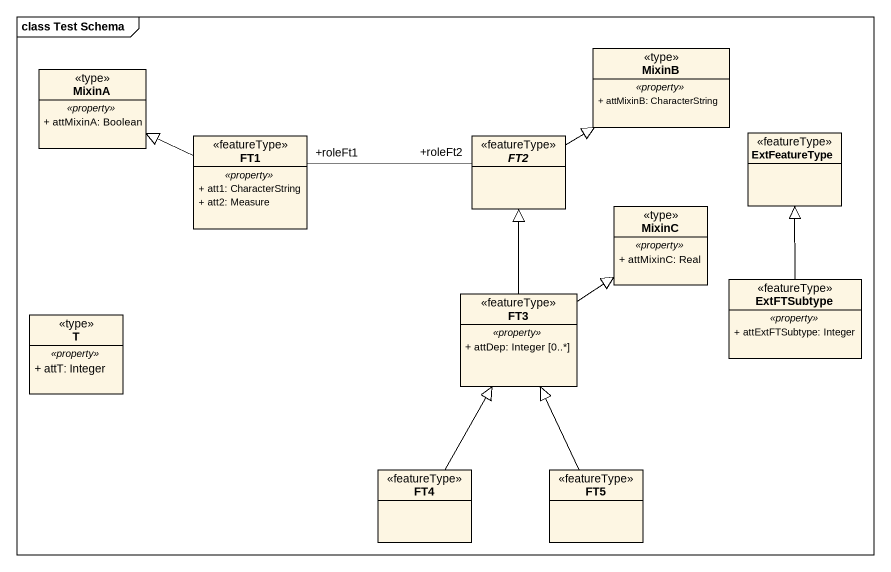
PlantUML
@startuml
mainframe class Test Schema
hide circle
hide empty members
skinparam classAttributeIconSize 0
class MixinB <<type>> {
  .. <<property>> ..
  + attMixinB: CharacterString
}
class MixinA <<type>> {
  .. <<property>> ..
  + attMixinA: Boolean
}
class FT1 <<featureType>> {
  .. <<property>> ..
  + att1: CharacterString
  + att2: Measure
}
abstract class FT2 <<featureType>>
class ExtFeatureType <<featureType>>
class MixinC <<type>> {
  .. <<property>> ..
  + attMixinC: Real
}
class ExtFTSubtype <<featureType>> {
  .. <<property>> ..
  + attExtFTSubtype: Integer
}
class T <<type>> {
  .. <<property>> ..
  + attT: Integer
}
class FT3 <<featureType>> {
  .. <<property>> ..
  + attDep: Integer [0..*]
}
class FT4 <<featureType>>
class FT5 <<featureType>>
FT1 -left-|> MixinA
FT1 "+roleFt1" -right- "+roleFt2" FT2
FT2 -right-|> MixinB
ExtFTSubtype -up-|> ExtFeatureType
FT3 -up-|> FT2
FT3 -up-|> MixinC
FT4 -up-|> FT3
FT5 -up-|> FT3
@enduml
